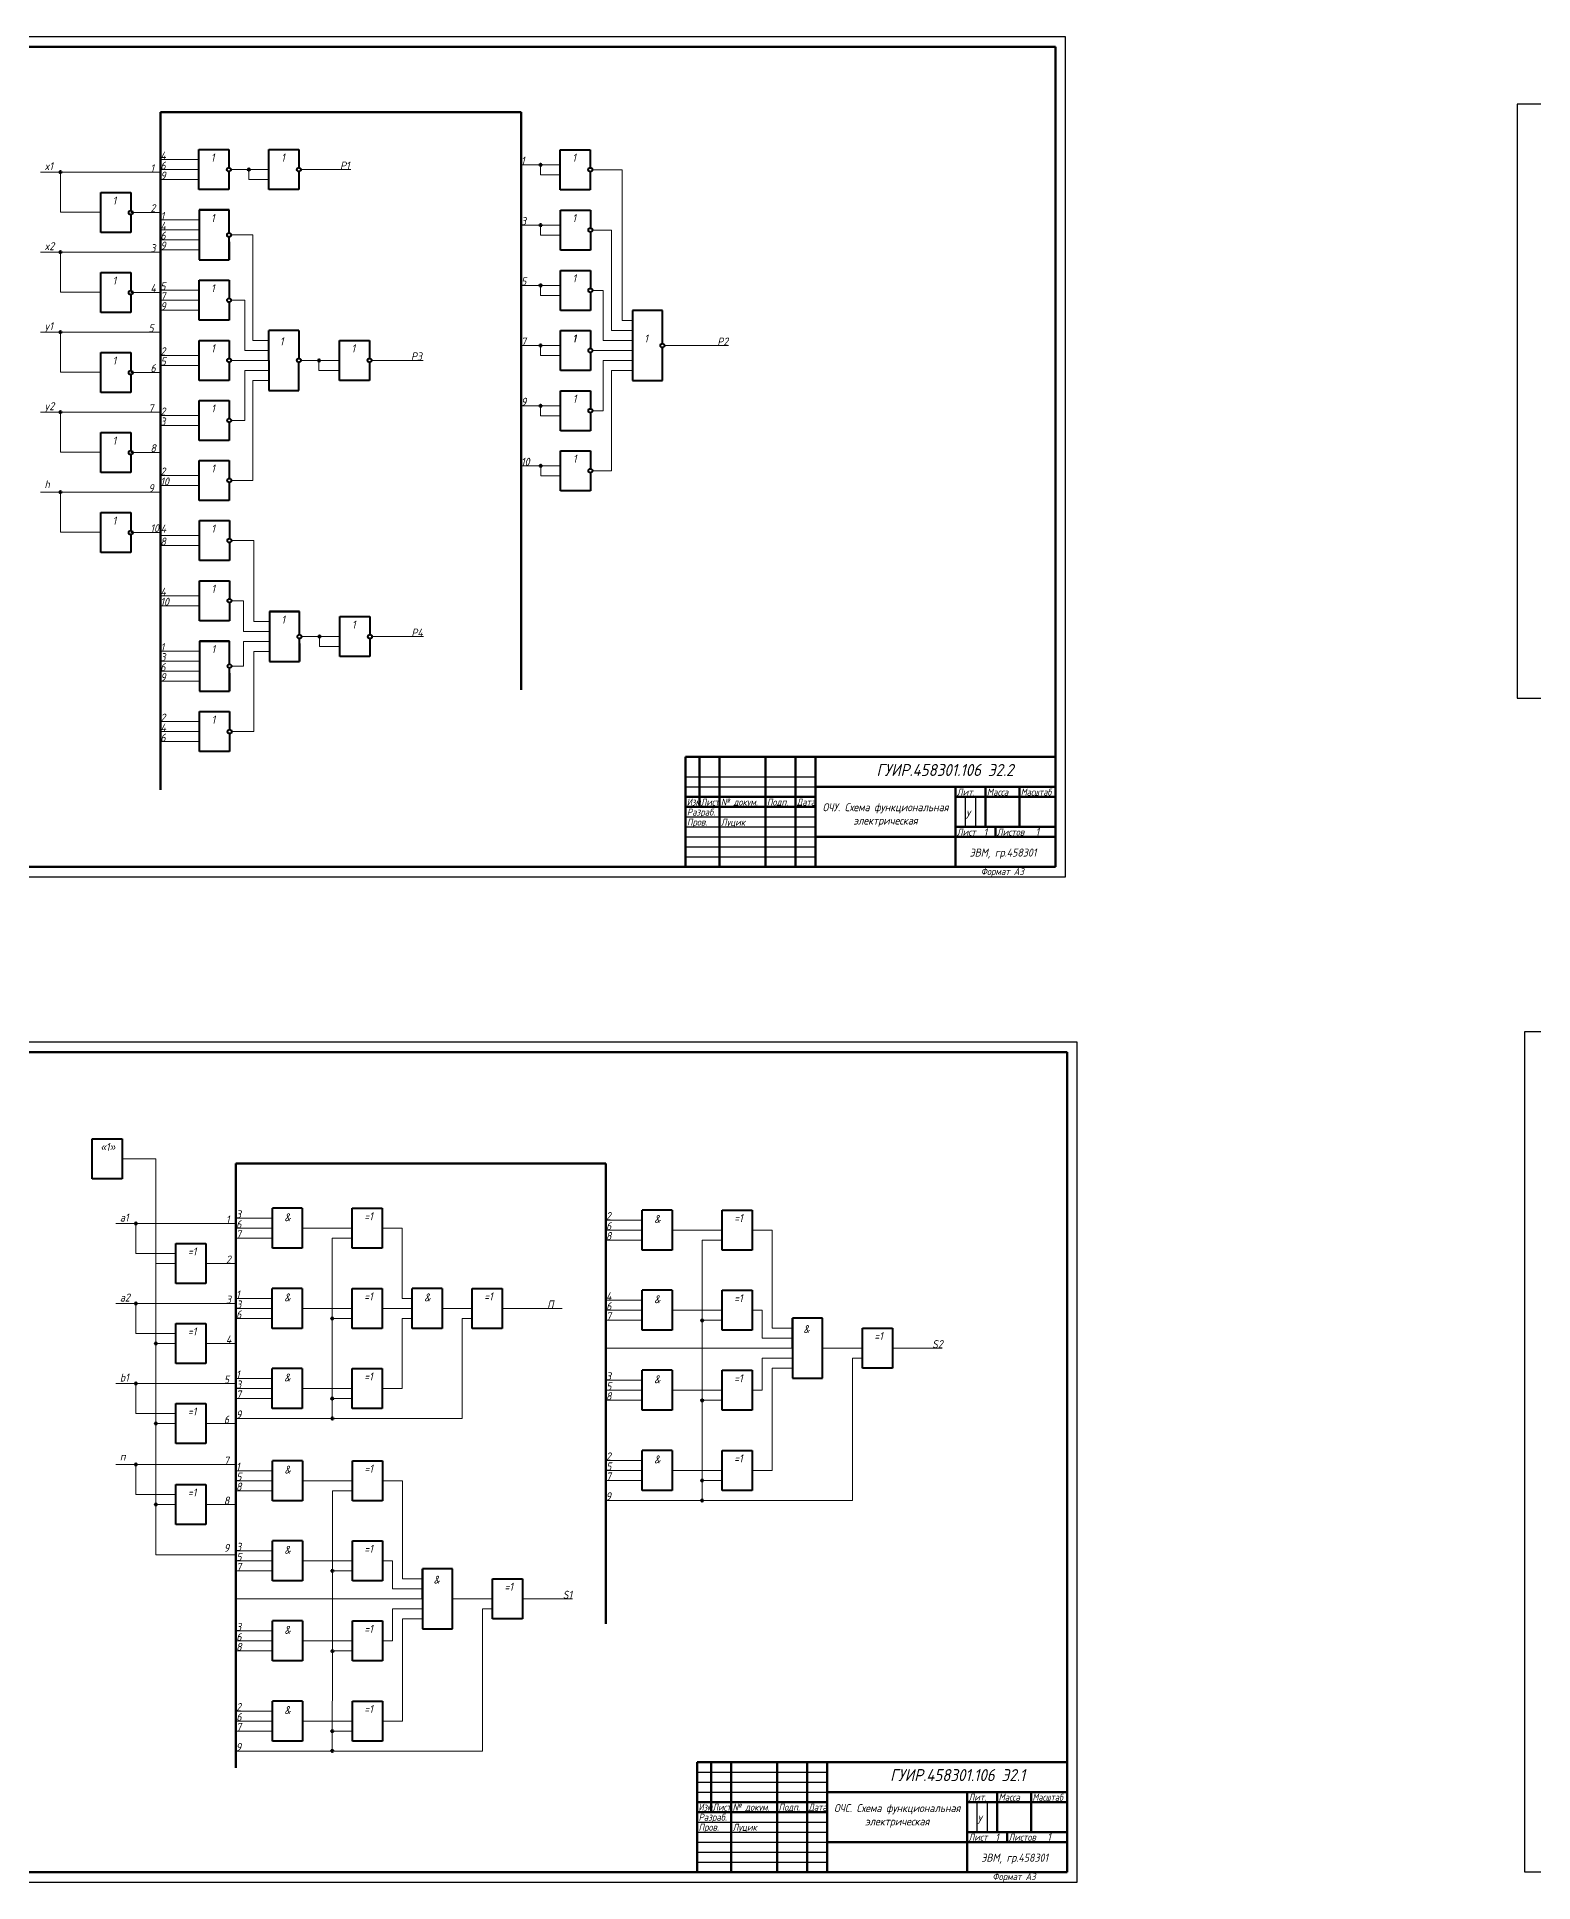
# Model space of a CAD drawing. Header units: millimetres. Extents: x 933 to 3512, y -240 to 1691.
# Drawn here: x 1645 to 2393, y 769 to 1691 of the extents above; entities that cross this region are included whole.
import ezdxf

# ---------------------------------------------------------------- set-up
doc = ezdxf.new("R2010")
doc.units = ezdxf.units.MM
doc.header["$LTSCALE"] = 0.5
doc.layers.get('0').update_dxf_attribs({"lineweight": 60})
doc.layers.get('Defpoints').update_dxf_attribs({"color": 5})
doc.layers.add('4-текст', color=7, linetype='Continuous', true_color=0x00ad00)
doc.layers.add('провода', color=122, linetype='Continuous', lineweight=15)
doc.layers.add('фигуры', color=7, linetype='Continuous', lineweight=40)
doc.styles.get("Standard").update_dxf_attribs({"font": 'isocpeui.ttf', "width": 0.9})

msp = doc.modelspace()

# ---------------------------------------------------------------- linework, layer by layer
at = {"lineweight": 40}
for p, q in [((1726.01, 1604.8), (1726.01, 1579.8)), ((1741.01, 1604.8), (1726.01, 1604.8)), ((1741.01, 1593.3), (1741.01, 1604.8)), ((1741.01, 1579.8), (1741.01, 1591.3)), ((1726.01, 1579.8), (1741.01, 1579.8)), ((1761.2, 1404.02), (1761.2, 1379.02)), ((1776.2, 1404.02), (1761.2, 1404.02)), ((1776.2, 1392.52), (1776.2, 1404.02)), ((1726.25, 1389.24), (1726.25, 1364.24)), ((1741.25, 1389.24), (1726.25, 1389.24)), ((1741.25, 1377.74), (1741.25, 1389.24)), ((1776.2, 1379.02), (1776.2, 1390.52)), ((1741.25, 1364.24), (1741.25, 1375.74)), ((1761.2, 1379.02), (1776.2, 1379.02)), ((1726.25, 1364.24), (1741.25, 1364.24))]:
    msp.add_line(p, q, dxfattribs=at)
at = {"lineweight": 60}
for p, q in [((2154.31, 1331.33), (1969.31, 1331.33)), ((1969.31, 1276.33), (1969.31, 1331.33)), ((1976.31, 1331.33), (1976.31, 1306.33)), ((1986.31, 1276.33), (1986.31, 1331.33)), ((2009.31, 1331.33), (2009.31, 1276.33)), ((2024.31, 1276.33), (2024.31, 1331.33)), ((2034.31, 1331.33), (2034.31, 1276.33)), ((1969.31, 1311.33), (2034.31, 1311.33)), ((2034.31, 1316.33), (2154.31, 1316.33)), ((2104.31, 1276.33), (2104.31, 1316.33)), ((2104.31, 1311.33), (2154.31, 1311.33)), ((2119.31, 1316.33), (2119.31, 1296.33)), ((2136.31, 1296.33), (2136.31, 1316.33)), ((1969.31, 1306.33), (2034.31, 1306.33)), ((2104.31, 1296.33), (2154.31, 1296.33)), ((2124.31, 1291.33), (2124.31, 1296.33)), ((2034.31, 1291.33), (2154.31, 1291.33)), ((2160.14, 828.83), (1975.14, 828.83)), ((1975.14, 773.83), (1975.14, 828.83)), ((1982.14, 828.83), (1982.14, 803.83)), ((1992.14, 773.83), (1992.14, 828.83)), ((2015.14, 828.83), (2015.14, 773.83)), ((2030.14, 773.83), (2030.14, 828.83)), ((2040.14, 828.83), (2040.14, 773.83)), ((2040.14, 813.83), (2160.14, 813.83)), ((2110.14, 773.83), (2110.14, 813.83)), ((2125.14, 813.83), (2125.14, 793.83)), ((2142.14, 793.83), (2142.14, 813.83)), ((1975.14, 808.83), (2040.14, 808.83)), ((1975.14, 803.83), (2040.14, 803.83)), ((2110.14, 808.83), (2160.14, 808.83)), ((2110.14, 793.83), (2160.14, 793.83)), ((2130.14, 788.83), (2130.14, 793.83)), ((2040.14, 788.83), (2160.14, 788.83))]:
    msp.add_line(p, q, dxfattribs=at)
at = {"lineweight": -3}
for p, q in [((1969.31, 1321.33), (2034.31, 1321.33)), ((1969.31, 1316.33), (2034.31, 1316.33)), ((2109.31, 1296.33), (2109.31, 1311.33)), ((2114.31, 1311.33), (2114.31, 1296.33)), ((1969.31, 1301.33), (2034.31, 1301.33)), ((1969.31, 1296.33), (2034.31, 1296.33)), ((1969.31, 1291.33), (2034.31, 1291.33)), ((1969.31, 1286.33), (2034.31, 1286.33)), ((1969.31, 1281.33), (2034.31, 1281.33)), ((1975.14, 823.83), (2040.14, 823.83)), ((1975.14, 818.83), (2040.14, 818.83)), ((1975.14, 813.83), (2040.14, 813.83)), ((2115.14, 793.83), (2115.14, 808.83)), ((2120.14, 808.83), (2120.14, 793.83)), ((1975.14, 798.83), (2040.14, 798.83)), ((1975.14, 793.83), (2040.14, 793.83)), ((1975.14, 788.83), (2040.14, 788.83)), ((1975.14, 783.83), (2040.14, 783.83)), ((1975.14, 778.83), (2040.14, 778.83))]:
    msp.add_line(p, q, dxfattribs=at)
for p, q in [((2104.31, 1316.33), (2104.31, 1311.33)), ((2110.14, 813.83), (2110.14, 808.83))]:
    msp.add_line(p, q)
at = {"lineweight": 50}
msp.add_line((1929.42, 1128.08), (1929.42, 898.03), dxfattribs=at)
for centre in [(1656.69, 1623.71), (1750.88, 1624.97), (1896.83, 1627.43), (1896.83, 1597.26), (1656.69, 1583.71), (1896.83, 1567.12), (1656.69, 1543.71), (1896.83, 1537.05), (1786, 1529.61), (1656.69, 1503.71), (1896.83, 1506.94), (1896.85, 1476.92), (1656.69, 1463.71), (1786.22, 1391.51), (1694.42, 1098.08), (1694.42, 1058.08), (1792.6, 1050.62), (1977.61, 1049.66), (1704.42, 1038.08), (1694.42, 1018.08), (1792.62, 1010.54), (1977.6, 1009.68), (1704.42, 998.08), (1792.67, 1000.62), (1694.42, 977.58), (1977.56, 969.58), (1977.57, 959.65), (1704.42, 957.58), (1792.66, 924.44), (1792.69, 884.31), (1792.64, 844.34), (1792.64, 834.45)]:
    msp.add_circle(centre, 0.5)
at = {"layer": 'Defpoints'}
for p, q in [((2159.31, 1691.33), (1562.31, 1691.33)), ((2159.31, 1271.33), (2159.31, 1691.33)), ((1562.31, 1271.33), (2159.31, 1271.33)), ((2985.77, 1193.88), (2388.77, 1193.88)), ((2388.77, 1193.88), (2388.77, 773.88)), ((2165.14, 1188.83), (1568.14, 1188.83)), ((2165.14, 768.83), (2165.14, 1188.83)), ((1568.14, 768.83), (2165.14, 768.83)), ((2388.77, 773.88), (2985.77, 773.88))]:
    msp.add_line(p, q, dxfattribs=at)
msp.add_lwpolyline([(2385.14, 1360.78), (2805.14, 1360.78), (2805.14, 1657.78), (2385.14, 1657.78)], close=True, dxfattribs=at)
at = {"layer": 'провода', "lineweight": 15}
for p, q in [((1706.69, 1623.71), (1646.69, 1623.71)), ((1656.69, 1623.71), (1656.69, 1603.71)), ((1656.69, 1603.72), (1676.69, 1603.72)), ((1706.69, 1583.71), (1646.69, 1583.71)), ((1656.69, 1583.71), (1656.69, 1563.71)), ((1656.69, 1563.72), (1676.69, 1563.72)), ((1706.69, 1543.71), (1646.69, 1543.71)), ((1656.69, 1543.71), (1656.69, 1523.71)), ((1656.69, 1523.72), (1676.69, 1523.72)), ((1706.69, 1503.71), (1646.69, 1503.71)), ((1656.69, 1503.71), (1656.69, 1483.71)), ((1656.69, 1483.72), (1676.69, 1483.72)), ((1706.69, 1463.71), (1646.69, 1463.71)), ((1656.69, 1463.71), (1656.69, 1443.71)), ((1656.69, 1443.72), (1676.69, 1443.72)), ((1744.42, 1098.08), (1684.42, 1098.08)), ((1694.42, 1098.08), (1694.42, 1083.08)), ((1694.42, 1083.08), (1714.42, 1083.08)), ((1729.42, 1078.08), (1744.42, 1078.08)), ((1744.42, 1058.08), (1684.42, 1058.08)), ((1694.42, 1058.08), (1694.42, 1043.08)), ((1694.42, 1043.08), (1714.42, 1043.08)), ((1729.42, 1038.08), (1744.42, 1038.08)), ((1744.42, 1018.08), (1684.42, 1018.08)), ((1694.42, 1018.08), (1694.42, 1003.08)), ((1694.42, 1003.08), (1714.42, 1003.08)), ((1729.42, 998.08), (1744.42, 998.08)), ((1744.42, 977.58), (1684.42, 977.58)), ((1694.42, 977.58), (1694.42, 962.58)), ((1694.42, 962.58), (1714.42, 962.58)), ((1729.42, 957.58), (1744.42, 957.58))]:
    msp.add_line(p, q, dxfattribs=at)
at = {"layer": 'провода'}
for p, q in [((1725.91, 1630.01), (1706.67, 1630.01)), ((1725.91, 1625.01), (1706.69, 1625.01)), ((1706.69, 1625.01), (1725.91, 1625.01)), ((1741.91, 1625.01), (1741.91, 1625.01)), ((1741.91, 1625.01), (1760.91, 1625.01)), ((1750.87, 1620.01), (1750.87, 1625.01)), ((1776.91, 1625.01), (1801.91, 1625.01)), ((1906.66, 1627.43), (1887.01, 1627.43)), ((1896.83, 1622.43), (1896.83, 1627.43)), ((1922.66, 1624.93), (1922.66, 1624.93)), ((1935.8, 1624.93), (1922.66, 1624.93)), ((1937.6, 1624.93), (1935.8, 1624.93)), ((1937.6, 1549.55), (1937.6, 1624.93)), ((1706.68, 1620.01), (1725.86, 1620.01)), ((1750.87, 1620.01), (1760.9, 1620.01)), ((1760.91, 1615.01), (1760.91, 1615.01)), ((1906.66, 1622.43), (1896.83, 1622.43)), ((1691.81, 1603.49), (1706.81, 1603.49)), ((1726.01, 1599.8), (1706.74, 1599.8)), ((1726.01, 1604.8), (1741.01, 1604.8)), ((1906.68, 1597.26), (1887.03, 1597.26)), ((1896.83, 1592.26), (1896.83, 1597.26)), ((1726.01, 1594.8), (1706.71, 1594.8)), ((1726.01, 1589.8), (1706.74, 1589.8)), ((1752.97, 1592.3), (1742.02, 1592.3)), ((1752.97, 1539.62), (1752.97, 1592.3)), ((1906.68, 1592.26), (1896.83, 1592.26)), ((1922.68, 1594.76), (1922.68, 1594.76)), ((1922.71, 1594.76), (1922.71, 1594.76)), ((1929.75, 1594.76), (1922.71, 1594.76)), ((1932.23, 1594.76), (1929.75, 1594.76)), ((1932.23, 1544.55), (1932.23, 1594.76)), ((1726.01, 1584.8), (1706.73, 1584.8)), ((1691.81, 1563.49), (1706.81, 1563.49)), ((1726.03, 1564.7), (1706.61, 1564.7)), ((1726.03, 1559.7), (1706.68, 1559.7)), ((1742.03, 1559.7), (1742.03, 1559.7)), ((1748.98, 1559.7), (1742.03, 1559.7)), ((1748.98, 1534.62), (1748.98, 1559.7)), ((1906.68, 1567.12), (1887.03, 1567.12)), ((1896.83, 1562.12), (1896.83, 1567.12)), ((1906.68, 1562.12), (1896.83, 1562.12)), ((1922.68, 1564.62), (1922.68, 1564.62)), ((1922.78, 1564.62), (1922.78, 1564.62)), ((1928.08, 1564.62), (1922.78, 1564.62)), ((1928.08, 1539.55), (1928.08, 1564.62)), ((1726.03, 1554.7), (1706.68, 1554.7)), ((1942.68, 1544.55), (1932.23, 1544.55)), ((1942.68, 1549.55), (1937.6, 1549.55)), ((1726.04, 1532.13), (1706.71, 1532.13)), ((1760.92, 1534.62), (1748.98, 1534.62)), ((1760.92, 1539.62), (1752.97, 1539.62)), ((1906.68, 1537.05), (1887.03, 1537.05)), ((1896.83, 1532.05), (1896.83, 1537.05)), ((1906.68, 1532.05), (1896.83, 1532.05)), ((1922.68, 1534.55), (1922.68, 1534.55)), ((1922.68, 1534.55), (1942.68, 1534.55)), ((1929.75, 1534.55), (1922.68, 1534.55)), ((1942.68, 1539.55), (1928.08, 1539.55)), ((1958.69, 1537.02), (1990.71, 1537.02)), ((1691.81, 1523.49), (1706.81, 1523.49)), ((1726.04, 1527.13), (1706.76, 1527.13)), ((1742.04, 1529.63), (1742.04, 1529.63)), ((1742.04, 1529.63), (1760.92, 1529.62)), ((1760.92, 1524.62), (1748.98, 1524.62)), ((1748.98, 1524.62), (1748.98, 1499.56)), ((1776.92, 1529.62), (1796.26, 1529.62)), ((1785.95, 1524.62), (1785.95, 1529.62)), ((1796.26, 1524.62), (1785.95, 1524.62)), ((1812.26, 1529.62), (1812.26, 1529.62)), ((1812.26, 1529.62), (1838.06, 1529.62)), ((1942.68, 1529.55), (1928.08, 1529.55)), ((1928.08, 1529.55), (1928.08, 1504.44)), ((1942.68, 1524.55), (1932.23, 1524.55)), ((1932.23, 1524.55), (1932.23, 1474.42)), ((1760.92, 1519.62), (1752.97, 1519.62)), ((1752.97, 1519.62), (1752.97, 1469.58)), ((1906.68, 1506.94), (1887.03, 1506.94)), ((1896.83, 1501.94), (1896.83, 1506.94)), ((1922.68, 1504.44), (1922.68, 1504.44)), ((1922.93, 1504.44), (1922.93, 1504.44)), ((1928.08, 1504.44), (1922.93, 1504.44)), ((1726.09, 1502.06), (1706.64, 1502.06)), ((1726.09, 1497.06), (1706.64, 1497.06)), ((1742.09, 1499.56), (1742.09, 1499.56)), ((1748.98, 1499.56), (1742.09, 1499.56)), ((1906.68, 1501.94), (1896.83, 1501.94)), ((1691.81, 1483.49), (1706.81, 1483.49)), ((1906.68, 1476.92), (1887.03, 1476.92)), ((1896.85, 1471.92), (1896.85, 1476.92)), ((1726.11, 1472.08), (1706.5, 1472.08)), ((1726.11, 1467.08), (1706.5, 1467.08)), ((1742.11, 1469.58), (1742.11, 1469.58)), ((1752.97, 1469.58), (1742.11, 1469.58)), ((1906.68, 1471.92), (1896.85, 1471.92)), ((1922.68, 1474.42), (1922.68, 1474.42)), ((1922.97, 1474.42), (1922.97, 1474.42)), ((1932.23, 1474.42), (1922.97, 1474.42)), ((1691.81, 1443.49), (1706.81, 1443.49)), ((1726.17, 1442.02), (1706.7, 1442.02)), ((1742.17, 1439.52), (1742.17, 1439.52)), ((1753.42, 1439.52), (1742.17, 1439.52)), ((1753.42, 1399.02), (1753.42, 1439.52)), ((1726.17, 1437.02), (1706.67, 1437.02)), ((1726.21, 1411.93), (1706.69, 1411.93)), ((1726.21, 1406.93), (1706.69, 1406.93)), ((1742.21, 1409.43), (1742.21, 1409.43)), ((1748.24, 1409.43), (1742.21, 1409.43)), ((1748.24, 1394.02), (1748.24, 1409.43)), ((1761.2, 1404.02), (1776.2, 1404.02)), ((1756.26, 1394.02), (1748.24, 1394.02)), ((1756.07, 1399.02), (1753.42, 1399.02)), ((1761.2, 1399.02), (1756.07, 1399.02)), ((1761.2, 1394.02), (1756.26, 1394.02)), ((1726.25, 1384.24), (1706.76, 1384.24)), ((1726.25, 1389.24), (1741.25, 1389.24)), ((1755.97, 1389.02), (1748.24, 1389.02)), ((1748.24, 1389.02), (1748.24, 1376.74)), ((1756.56, 1384.02), (1753.42, 1384.02)), ((1753.42, 1384.02), (1753.42, 1344)), ((1761.2, 1389.02), (1755.97, 1389.02)), ((1761.2, 1384.02), (1756.56, 1384.02)), ((1777.14, 1391.52), (1796.48, 1391.52)), ((1786.17, 1386.52), (1786.17, 1391.52)), ((1796.48, 1386.52), (1786.17, 1386.52)), ((1812.48, 1391.52), (1812.48, 1391.52)), ((1812.48, 1391.52), (1838.28, 1391.52)), ((1726.25, 1379.24), (1706.61, 1379.24)), ((1748.24, 1376.74), (1742.24, 1376.74)), ((1726.25, 1374.24), (1706.61, 1374.24)), ((1726.25, 1369.24), (1706.67, 1369.24)), ((1726.31, 1349), (1706.7, 1349)), ((1726.31, 1339), (1706.66, 1339)), ((1726.31, 1344), (1706.75, 1344)), ((1742.31, 1344), (1742.31, 1344)), ((1753.42, 1344), (1742.31, 1344)), ((1687.61, 1130.38), (1704.42, 1130.38)), ((1704.42, 1130.38), (1704.42, 1078.03)), ((1762.65, 1100.71), (1744.42, 1100.71)), ((1802.65, 1105.71), (1802.65, 1095.71)), ((1947.63, 1099.82), (1929.4, 1099.82)), ((1987.63, 1104.82), (1987.63, 1094.82)), ((1762.65, 1095.71), (1744.42, 1095.71)), ((1762.65, 1090.71), (1744.42, 1090.71)), ((1777.65, 1095.71), (1786.65, 1095.71)), ((1786.65, 1095.71), (1780.42, 1095.71)), ((1802.65, 1095.71), (1786.65, 1095.71)), ((1792.65, 1090.71), (1792.61, 1050.63)), ((1802.65, 1090.71), (1792.65, 1090.71)), ((1817.65, 1095.71), (1827.65, 1095.71)), ((1827.61, 1060.63), (1827.65, 1095.71)), ((1947.63, 1094.82), (1929.41, 1094.82)), ((1947.63, 1089.82), (1929.41, 1089.82)), ((1962.63, 1094.82), (1971.63, 1094.82)), ((1971.63, 1094.82), (1965.4, 1094.82)), ((1987.63, 1094.82), (1971.63, 1094.82)), ((1977.63, 1089.82), (1977.59, 1049.74)), ((1987.63, 1089.82), (1977.63, 1089.82)), ((2002.63, 1094.82), (2007.63, 1094.82)), ((2007.63, 1094.82), (2012.63, 1094.82)), ((2012.63, 1094.82), (2012.63, 1045.79)), ((1704.42, 1078.08), (1714.42, 1078.08)), ((1704.42, 932.53), (1704.42, 1078.03)), ((1762.52, 1060.63), (1744.33, 1060.63)), ((1762.51, 1055.63), (1744.33, 1055.63)), ((1777.61, 1055.63), (1802.61, 1055.63)), ((1802.61, 1055.63), (1780.37, 1055.63)), ((1817.61, 1055.63), (1832.61, 1055.63)), ((1832.61, 1060.63), (1827.61, 1060.63)), ((1847.61, 1055.63), (1862.61, 1055.63)), ((1877.61, 1055.63), (1907.61, 1055.63)), ((1947.5, 1059.74), (1929.31, 1059.74)), ((1947.5, 1054.74), (1929.32, 1054.74)), ((1962.59, 1054.74), (1987.59, 1054.74)), ((1987.59, 1054.74), (1965.36, 1054.74)), ((2002.59, 1054.74), (2007.59, 1054.74)), ((2007.59, 1054.74), (2007.59, 1040.79)), ((1762.52, 1050.63), (1744.31, 1050.63)), ((1802.61, 1050.63), (1792.61, 1050.63)), ((1792.61, 1050.63), (1792.61, 1010.6)), ((1832.61, 1050.63), (1827.61, 1050.63)), ((1827.61, 1050.63), (1827.61, 1015.6)), ((1862.61, 1050.63), (1857.61, 1050.63)), ((1857.61, 1050.63), (1857.61, 1000.61)), ((1947.5, 1049.74), (1929.29, 1049.74)), ((1987.59, 1049.74), (1977.59, 1049.74)), ((1977.59, 1049.74), (1977.59, 1009.72)), ((2012.63, 1045.79), (2017.69, 1045.79)), ((2022.69, 1045.79), (2017.69, 1045.79)), ((1704.42, 1038.08), (1714.42, 1038.08)), ((2022.69, 1035.79), (1929.35, 1035.79)), ((2007.59, 1040.79), (2017.69, 1040.79)), ((2022.69, 1040.79), (2017.69, 1040.79)), ((2022.69, 1035.79), (2022.03, 1035.79)), ((2037.69, 1035.79), (2057.69, 1035.79)), ((2072.69, 1035.79), (2097.69, 1035.79)), ((2007.59, 1014.72), (2007.59, 1030.79)), ((2007.59, 1030.79), (2017.69, 1030.79)), ((2012.59, 974.65), (2012.59, 1025.79)), ((2012.59, 1025.79), (2017.69, 1025.79)), ((2022.69, 1030.79), (2017.69, 1030.79)), ((2022.69, 1025.79), (2017.69, 1025.79)), ((2057.69, 1030.79), (2052.69, 1030.79)), ((2052.69, 1030.79), (2052.69, 959.65)), ((1762.61, 1020.61), (1744.43, 1020.61)), ((1762.6, 1015.61), (1744.44, 1015.61)), ((1777.61, 1015.6), (1786.61, 1015.6)), ((1802.61, 1015.6), (1780.38, 1015.6)), ((1817.61, 1015.6), (1827.61, 1015.6)), ((1947.59, 1019.72), (1929.41, 1019.72)), ((1762.61, 1010.61), (1744.42, 1010.61)), ((1802.61, 1010.6), (1792.61, 1010.6)), ((1792.61, 1010.6), (1792.61, 1000.6)), ((1947.59, 1009.72), (1929.41, 1009.72)), ((1947.59, 1014.72), (1929.42, 1014.72)), ((1962.59, 1014.72), (1971.59, 1014.72)), ((1987.59, 1014.72), (1965.36, 1014.72)), ((1987.59, 1009.72), (1977.59, 1009.72)), ((1977.59, 1009.72), (1977.59, 999.72)), ((2002.59, 1014.72), (2007.59, 1014.72)), ((1704.42, 998.08), (1714.42, 998.08)), ((1792.69, 1000.61), (1744.39, 1000.61)), ((1857.61, 1000.61), (1792.69, 1000.61)), ((1977.57, 969.65), (1977.59, 999.72)), ((1802.7, 979.52), (1802.7, 969.52)), ((1947.59, 979.65), (1929.41, 979.65)), ((1762.7, 974.52), (1744.47, 974.52)), ((1762.7, 969.52), (1744.47, 969.52)), ((1777.7, 969.52), (1786.7, 969.52)), ((1786.7, 969.52), (1780.47, 969.52)), ((1802.7, 969.52), (1786.7, 969.52)), ((1817.7, 969.52), (1822.7, 969.52)), ((1822.7, 969.52), (1827.7, 969.52)), ((1827.7, 969.52), (1827.7, 920.49)), ((1947.59, 969.65), (1929.4, 969.65)), ((1947.58, 974.65), (1929.42, 974.65)), ((1962.59, 974.65), (1987.57, 974.65)), ((1982.57, 969.65), (1977.57, 969.65)), ((1977.57, 969.65), (1977.57, 959.65)), ((1987.57, 969.65), (1982.57, 969.65)), ((2002.59, 974.65), (2007.59, 974.65)), ((2007.59, 974.65), (2012.59, 974.65)), ((1762.7, 964.52), (1744.48, 964.52)), ((1792.7, 964.52), (1792.66, 924.44)), ((1802.7, 964.52), (1792.7, 964.52)), ((1977.57, 959.65), (1929.33, 959.65)), ((2052.69, 959.65), (1977.57, 959.65)), ((1704.42, 957.58), (1714.42, 957.58)), ((1744.27, 932.53), (1704.42, 932.53)), ((1762.57, 934.44), (1744.38, 934.44)), ((1762.57, 924.44), (1744.36, 924.44)), ((1762.56, 929.44), (1744.38, 929.44)), ((1777.66, 929.44), (1802.66, 929.44)), ((1802.66, 929.44), (1780.43, 929.44)), ((1802.66, 924.44), (1792.66, 924.44)), ((1792.66, 924.44), (1792.66, 884.42)), ((1817.66, 929.44), (1822.66, 929.44)), ((1822.66, 929.44), (1822.66, 915.49)), ((1822.66, 915.49), (1832.76, 915.49)), ((1827.7, 920.49), (1832.76, 920.49)), ((1837.76, 920.49), (1832.76, 920.49)), ((1837.76, 915.49), (1832.76, 915.49)), ((1837.76, 910.49), (1744.41, 910.49)), ((1822.66, 889.42), (1822.66, 905.49)), ((1822.66, 905.49), (1832.76, 905.49)), ((1837.76, 905.49), (1832.76, 905.49)), ((1837.76, 910.49), (1837.1, 910.49)), ((1852.76, 910.49), (1872.76, 910.49)), ((1872.76, 905.49), (1867.76, 905.49)), ((1867.76, 905.49), (1867.76, 834.35)), ((1887.76, 910.49), (1912.76, 910.49)), ((1827.66, 849.35), (1827.66, 900.49)), ((1827.66, 900.49), (1832.76, 900.49)), ((1837.76, 900.49), (1832.76, 900.49)), ((1762.66, 894.42), (1744.48, 894.42)), ((1762.66, 889.42), (1744.49, 889.42)), ((1777.66, 889.42), (1786.66, 889.42)), ((1802.66, 889.42), (1780.43, 889.42)), ((1817.66, 889.42), (1822.66, 889.42)), ((1762.66, 884.42), (1744.47, 884.42)), ((1802.66, 884.42), (1792.66, 884.42)), ((1792.66, 884.42), (1792.66, 874.42)), ((1792.63, 844.35), (1792.66, 874.42)), ((1762.66, 854.35), (1744.48, 854.35)), ((1762.65, 849.35), (1744.48, 849.35)), ((1777.66, 849.35), (1802.63, 849.35)), ((1817.66, 849.35), (1822.66, 849.35)), ((1822.66, 849.35), (1827.66, 849.35)), ((1762.66, 844.35), (1744.47, 844.35)), ((1797.63, 844.35), (1792.63, 844.35)), ((1792.63, 844.35), (1792.63, 834.35)), ((1802.63, 844.35), (1797.63, 844.35)), ((1792.63, 834.35), (1744.4, 834.35)), ((1867.76, 834.35), (1792.63, 834.35))]:
    msp.add_line(p, q, dxfattribs=at)
at = {"layer": 'фигуры', "lineweight": 60}
for p, q in [((1567.31, 1686.33), (2139.31, 1686.33)), ((2139.31, 1686.33), (2154.31, 1686.33)), ((2154.31, 1686.33), (2154.31, 1276.33)), ((2154.31, 1276.33), (1567.31, 1276.33)), ((1573.14, 1183.83), (2145.14, 1183.83)), ((2145.14, 1183.83), (2160.14, 1183.83)), ((2160.14, 1183.83), (2160.14, 773.83)), ((2160.14, 773.83), (1573.14, 773.83))]:
    msp.add_line(p, q, dxfattribs=at)
at = {"layer": 'фигуры', "lineweight": 50}
for p, q in [((1706.69, 1653.71), (1706.69, 1314.86)), ((1706.69, 1653.71), (1887.01, 1653.71)), ((1887.01, 1653.71), (1887.01, 1364.88)), ((1744.42, 1128.08), (1744.42, 826.01)), ((1744.42, 1128.08), (1929.42, 1128.08))]:
    msp.add_line(p, q, dxfattribs=at)
at = {"layer": 'фигуры', "lineweight": 40}
for p, q in [((1725.91, 1635.01), (1740.91, 1635.01)), ((1725.91, 1615.01), (1725.91, 1635.01)), ((1740.91, 1635.01), (1740.91, 1626.01)), ((1760.91, 1635.01), (1775.91, 1635.01)), ((1760.91, 1615.01), (1760.91, 1635.01)), ((1775.91, 1635.01), (1775.91, 1626.01)), ((1906.66, 1634.93), (1921.66, 1634.93)), ((1906.66, 1614.93), (1906.66, 1634.93)), ((1921.66, 1634.93), (1921.66, 1625.93)), ((1740.91, 1624.01), (1740.91, 1615.01)), ((1775.91, 1624.01), (1775.91, 1615.01)), ((1921.66, 1623.93), (1921.66, 1614.93)), ((1740.91, 1615.01), (1725.91, 1615.01)), ((1775.91, 1615.01), (1760.91, 1615.01)), ((1921.66, 1614.93), (1906.66, 1614.93)), ((1676.81, 1613.49), (1691.81, 1613.49)), ((1676.81, 1593.49), (1676.81, 1613.49)), ((1691.81, 1613.49), (1691.81, 1604.49)), ((1691.81, 1602.49), (1691.81, 1593.49)), ((1726.01, 1604.8), (1741.01, 1604.8)), ((1906.68, 1604.76), (1921.68, 1604.76)), ((1906.68, 1584.76), (1906.68, 1604.76)), ((1921.68, 1604.76), (1921.68, 1595.76)), ((1691.81, 1593.49), (1676.81, 1593.49)), ((1741.01, 1588.8), (1741.01, 1579.8)), ((1921.68, 1593.76), (1921.68, 1584.76)), ((1921.68, 1584.76), (1906.68, 1584.76)), ((1676.81, 1573.49), (1691.81, 1573.49)), ((1676.81, 1553.49), (1676.81, 1573.49)), ((1691.81, 1573.49), (1691.81, 1564.49)), ((1726.03, 1569.7), (1741.03, 1569.7)), ((1726.03, 1549.7), (1726.03, 1569.7)), ((1741.03, 1569.7), (1741.03, 1560.7)), ((1906.68, 1574.62), (1921.68, 1574.62)), ((1906.68, 1554.62), (1906.68, 1574.62)), ((1921.68, 1574.62), (1921.68, 1565.62)), ((1691.81, 1562.49), (1691.81, 1553.49)), ((1921.68, 1563.62), (1921.68, 1554.62)), ((1691.81, 1553.49), (1676.81, 1553.49)), ((1741.03, 1558.7), (1741.03, 1549.7)), ((1921.68, 1554.62), (1906.68, 1554.62)), ((1942.68, 1554.55), (1942.68, 1519.55)), ((1957.69, 1554.52), (1942.68, 1554.55)), ((1957.69, 1538.02), (1957.69, 1554.52)), ((1741.03, 1549.7), (1726.03, 1549.7)), ((1906.68, 1544.55), (1921.68, 1544.55)), ((1906.68, 1524.55), (1906.68, 1544.55)), ((1921.68, 1544.55), (1921.68, 1535.55)), ((1676.81, 1533.49), (1691.81, 1533.49)), ((1676.81, 1513.49), (1676.81, 1533.49)), ((1691.81, 1533.49), (1691.81, 1524.49)), ((1726.04, 1539.63), (1741.04, 1539.63)), ((1726.04, 1519.63), (1726.04, 1539.63)), ((1741.04, 1539.63), (1741.04, 1530.63)), ((1796.26, 1539.62), (1811.26, 1539.62)), ((1796.26, 1519.62), (1796.26, 1539.62)), ((1811.26, 1539.62), (1811.26, 1530.62)), ((1921.68, 1533.55), (1921.68, 1524.55)), ((1957.68, 1519.55), (1957.69, 1536.02)), ((1691.81, 1522.49), (1691.81, 1513.49)), ((1741.04, 1528.63), (1741.04, 1519.63)), ((1811.26, 1528.62), (1811.26, 1519.62)), ((1921.68, 1524.55), (1906.68, 1524.55)), ((1691.81, 1513.49), (1676.81, 1513.49)), ((1741.04, 1519.63), (1726.04, 1519.63)), ((1811.26, 1519.62), (1796.26, 1519.62)), ((1906.68, 1514.44), (1921.68, 1514.44)), ((1906.68, 1494.44), (1906.68, 1514.44)), ((1921.68, 1514.44), (1921.68, 1505.44)), ((1942.68, 1519.55), (1957.68, 1519.55)), ((1726.09, 1509.56), (1741.09, 1509.56)), ((1726.09, 1489.56), (1726.09, 1509.56)), ((1741.09, 1509.56), (1741.09, 1500.56)), ((1741.09, 1498.56), (1741.09, 1489.56)), ((1921.68, 1503.44), (1921.68, 1494.44)), ((1676.81, 1493.49), (1691.81, 1493.49)), ((1676.81, 1473.49), (1676.81, 1493.49)), ((1691.81, 1493.49), (1691.81, 1484.49)), ((1741.09, 1489.56), (1726.09, 1489.56)), ((1921.68, 1494.44), (1906.68, 1494.44)), ((1691.81, 1482.49), (1691.81, 1473.49)), ((1726.11, 1479.58), (1741.11, 1479.58)), ((1726.11, 1459.58), (1726.11, 1479.58)), ((1741.11, 1479.58), (1741.11, 1470.58)), ((1906.68, 1484.42), (1921.68, 1484.42)), ((1906.68, 1464.42), (1906.68, 1484.42)), ((1921.68, 1484.42), (1921.68, 1475.42)), ((1691.81, 1473.49), (1676.81, 1473.49)), ((1741.11, 1468.58), (1741.11, 1459.58)), ((1921.68, 1473.42), (1921.68, 1464.42)), ((1741.11, 1459.58), (1726.11, 1459.58)), ((1921.68, 1464.42), (1906.68, 1464.42)), ((1676.81, 1453.49), (1691.81, 1453.49)), ((1676.81, 1433.49), (1676.81, 1453.49)), ((1691.81, 1453.49), (1691.81, 1444.49)), ((1726.17, 1449.52), (1741.17, 1449.52)), ((1726.17, 1429.52), (1726.17, 1449.52)), ((1741.17, 1449.52), (1741.17, 1440.52)), ((1691.81, 1442.49), (1691.81, 1433.49)), ((1691.81, 1433.49), (1676.81, 1433.49)), ((1741.17, 1438.52), (1741.17, 1429.52)), ((1741.17, 1429.52), (1726.17, 1429.52)), ((1726.21, 1419.43), (1741.21, 1419.43)), ((1726.21, 1399.43), (1726.21, 1419.43)), ((1741.21, 1419.43), (1741.21, 1410.43)), ((1741.21, 1408.43), (1741.21, 1399.43)), ((1761.2, 1404.02), (1776.2, 1404.02)), ((1741.21, 1399.43), (1726.21, 1399.43)), ((1796.48, 1401.52), (1811.48, 1401.52)), ((1796.48, 1381.52), (1796.48, 1401.52)), ((1811.48, 1401.52), (1811.48, 1392.52)), ((1726.25, 1389.24), (1741.25, 1389.24)), ((1776.2, 1388.02), (1776.2, 1379.02)), ((1811.48, 1390.52), (1811.48, 1381.52)), ((1811.48, 1381.52), (1796.48, 1381.52)), ((1741.25, 1373.24), (1741.25, 1364.24)), ((1726.31, 1354), (1741.31, 1354)), ((1726.31, 1334), (1726.31, 1354)), ((1741.31, 1354), (1741.31, 1345)), ((1741.31, 1343), (1741.31, 1334)), ((1741.31, 1334), (1726.31, 1334)), ((1672.61, 1140.38), (1687.61, 1140.38)), ((1672.61, 1120.38), (1672.61, 1140.38)), ((1687.61, 1140.38), (1687.61, 1129.38)), ((1687.61, 1129.38), (1687.61, 1120.38)), ((1777.6, 1128.08), (1762.6, 1128.08)), ((1777.6, 1128.08), (1762.6, 1128.08)), ((1817.6, 1128.08), (1802.6, 1128.08)), ((1817.6, 1128.08), (1802.6, 1128.08)), ((1687.61, 1120.38), (1672.61, 1120.38)), ((1762.65, 1085.71), (1762.65, 1105.71)), ((1777.65, 1105.71), (1762.65, 1105.71)), ((1777.65, 1105.71), (1777.65, 1085.71)), ((1802.65, 1105.71), (1817.65, 1105.71)), ((1802.65, 1085.71), (1802.65, 1105.71)), ((1817.65, 1105.71), (1817.65, 1094.71)), ((1947.63, 1084.82), (1947.63, 1104.82)), ((1962.63, 1104.82), (1947.63, 1104.82)), ((1962.63, 1104.82), (1962.63, 1084.82)), ((1987.63, 1104.82), (2002.63, 1104.82)), ((1987.63, 1084.82), (1987.63, 1104.82)), ((2002.63, 1104.82), (2002.63, 1093.82)), ((1817.65, 1094.71), (1817.65, 1085.71)), ((2002.63, 1093.82), (2002.63, 1084.82)), ((1714.42, 1088.08), (1729.42, 1088.08)), ((1714.42, 1068.08), (1714.42, 1088.08)), ((1729.42, 1088.08), (1729.42, 1077.08)), ((1777.65, 1085.71), (1762.65, 1085.71)), ((1817.65, 1085.71), (1802.65, 1085.71)), ((1962.63, 1084.82), (1947.63, 1084.82)), ((2002.63, 1084.82), (1987.63, 1084.82)), ((1729.42, 1077.08), (1729.42, 1068.08)), ((1729.42, 1068.08), (1714.42, 1068.08)), ((1762.61, 1045.63), (1762.61, 1065.63)), ((1777.61, 1065.63), (1762.61, 1065.63)), ((1777.61, 1065.63), (1777.61, 1045.63)), ((1802.61, 1065.63), (1817.61, 1065.63)), ((1802.61, 1045.63), (1802.61, 1065.63)), ((1817.61, 1065.63), (1817.61, 1054.63)), ((1832.61, 1045.63), (1832.61, 1065.63)), ((1847.61, 1065.63), (1832.61, 1065.63)), ((1847.61, 1065.63), (1847.61, 1045.63)), ((1862.61, 1065.63), (1877.61, 1065.63)), ((1862.61, 1045.63), (1862.61, 1065.63)), ((1877.61, 1065.63), (1877.61, 1054.63)), ((1947.59, 1044.74), (1947.59, 1064.74)), ((1962.59, 1064.74), (1947.59, 1064.74)), ((1962.59, 1064.74), (1962.59, 1044.74)), ((1987.59, 1064.74), (2002.59, 1064.74)), ((1987.59, 1044.74), (1987.59, 1064.74)), ((2002.59, 1064.74), (2002.59, 1053.74)), ((1817.61, 1054.63), (1817.61, 1045.63)), ((1877.61, 1054.63), (1877.61, 1045.63)), ((2002.59, 1053.74), (2002.59, 1044.74)), ((1714.42, 1048.08), (1729.42, 1048.08)), ((1714.42, 1028.08), (1714.42, 1048.08)), ((1729.42, 1048.08), (1729.42, 1037.08)), ((1777.61, 1045.63), (1762.61, 1045.63)), ((1817.61, 1045.63), (1802.61, 1045.63)), ((1847.61, 1045.63), (1832.61, 1045.63)), ((1877.61, 1045.63), (1862.61, 1045.63)), ((1962.59, 1044.74), (1947.59, 1044.74)), ((2002.59, 1044.74), (1987.59, 1044.74)), ((2057.69, 1045.79), (2072.69, 1045.79)), ((2057.69, 1025.79), (2057.69, 1045.79)), ((2072.69, 1045.79), (2072.69, 1034.79)), ((1729.42, 1037.08), (1729.42, 1028.08)), ((2072.69, 1034.79), (2072.69, 1025.79)), ((1729.42, 1028.08), (1714.42, 1028.08)), ((1762.61, 1005.6), (1762.61, 1025.6)), ((1777.61, 1025.6), (1762.61, 1025.6)), ((1777.61, 1025.6), (1777.61, 1005.6)), ((1802.61, 1025.6), (1817.61, 1025.6)), ((1802.61, 1005.6), (1802.61, 1025.6)), ((1817.61, 1025.6), (1817.61, 1014.6)), ((1947.59, 1004.72), (1947.59, 1024.72)), ((1962.59, 1024.72), (1947.59, 1024.72)), ((1962.59, 1024.72), (1962.59, 1004.72)), ((1987.59, 1024.72), (2002.59, 1024.72)), ((1987.59, 1004.72), (1987.59, 1024.72)), ((2002.59, 1024.72), (2002.59, 1013.72)), ((2072.69, 1025.79), (2057.69, 1025.79)), ((1714.42, 1008.08), (1729.42, 1008.08)), ((1714.42, 988.08), (1714.42, 1008.08)), ((1729.42, 1008.08), (1729.42, 997.08)), ((1777.61, 1005.6), (1762.61, 1005.6)), ((1817.61, 1005.6), (1802.61, 1005.6)), ((1817.61, 1014.6), (1817.61, 1005.6)), ((2002.59, 1013.72), (2002.59, 1004.72)), ((1729.42, 997.08), (1729.42, 988.08)), ((1962.59, 1004.72), (1947.59, 1004.72)), ((2002.59, 1004.72), (1987.59, 1004.72)), ((1729.42, 988.08), (1714.42, 988.08)), ((1762.7, 959.52), (1762.7, 979.52)), ((1777.7, 979.52), (1762.7, 979.52)), ((1777.7, 979.52), (1777.7, 959.52)), ((1802.7, 979.52), (1817.7, 979.52)), ((1802.7, 959.52), (1802.7, 979.52)), ((1817.7, 979.52), (1817.7, 968.52)), ((1947.59, 964.64), (1947.59, 984.64)), ((1962.59, 984.64), (1947.59, 984.64)), ((1962.59, 984.64), (1962.59, 964.64)), ((1987.59, 984.64), (2002.59, 984.64)), ((1987.59, 964.64), (1987.59, 984.64)), ((2002.59, 984.64), (2002.59, 973.64)), ((2002.59, 973.64), (2002.59, 964.64)), ((1714.42, 967.58), (1729.42, 967.58)), ((1714.42, 947.58), (1714.42, 967.58)), ((1729.42, 967.58), (1729.42, 956.58)), ((1777.7, 959.52), (1762.7, 959.52)), ((1817.7, 959.52), (1802.7, 959.52)), ((1817.7, 968.52), (1817.7, 959.52)), ((1962.59, 964.64), (1947.59, 964.64)), ((2002.59, 964.64), (1987.59, 964.64)), ((1729.42, 956.58), (1729.42, 947.58)), ((1729.42, 947.58), (1714.42, 947.58)), ((1762.66, 919.44), (1762.66, 939.44)), ((1777.66, 939.44), (1762.66, 939.44)), ((1777.66, 939.44), (1777.66, 919.44)), ((1802.66, 939.44), (1817.66, 939.44)), ((1802.66, 919.44), (1802.66, 939.44)), ((1817.66, 939.44), (1817.66, 928.44)), ((1817.66, 928.44), (1817.66, 919.44)), ((1777.66, 919.44), (1762.66, 919.44)), ((1817.66, 919.44), (1802.66, 919.44)), ((1872.76, 920.49), (1887.76, 920.49)), ((1872.76, 900.49), (1872.76, 920.49)), ((1887.76, 920.49), (1887.76, 909.49)), ((1887.76, 909.49), (1887.76, 900.49)), ((1762.66, 879.42), (1762.66, 899.42)), ((1777.66, 899.42), (1762.66, 899.42)), ((1777.66, 899.42), (1777.66, 879.42)), ((1802.66, 899.42), (1817.66, 899.42)), ((1802.66, 879.42), (1802.66, 899.42)), ((1817.66, 899.42), (1817.66, 888.42)), ((1887.76, 900.49), (1872.76, 900.49)), ((1817.66, 888.42), (1817.66, 879.42)), ((1777.66, 879.42), (1762.66, 879.42)), ((1817.66, 879.42), (1802.66, 879.42)), ((1762.66, 839.34), (1762.66, 859.34)), ((1777.66, 859.34), (1762.66, 859.34)), ((1777.66, 859.34), (1777.66, 839.34)), ((1802.66, 859.34), (1817.66, 859.34)), ((1802.66, 839.34), (1802.66, 859.34)), ((1817.66, 859.34), (1817.66, 848.34)), ((1817.66, 848.34), (1817.66, 839.34)), ((1777.66, 839.34), (1762.66, 839.34)), ((1817.66, 839.34), (1802.66, 839.34))]:
    msp.add_line(p, q, dxfattribs=at)
at = {"layer": 'фигуры'}
for p, q in [((1760.92, 1529.62), (1760.92, 1544.62)), ((1775.92, 1544.62), (1760.92, 1544.62)), ((1775.92, 1544.62), (1775.92, 1530.62)), ((1760.92, 1529.62), (1760.92, 1514.62)), ((1775.92, 1514.62), (1775.92, 1528.62)), ((1760.92, 1514.62), (1775.92, 1514.62)), ((2022.69, 1035.79), (2022.69, 1050.79)), ((2022.69, 1050.79), (2022.69, 1035.79)), ((2037.69, 1050.79), (2022.69, 1050.79)), ((2037.69, 1020.79), (2037.69, 1050.79)), ((2022.69, 1035.79), (2022.69, 1020.79)), ((2022.69, 1020.79), (2037.69, 1020.79)), ((1837.76, 910.49), (1837.76, 925.49)), ((1837.76, 925.49), (1837.76, 910.49)), ((1852.76, 925.49), (1837.76, 925.49)), ((1852.76, 895.49), (1852.76, 925.49)), ((1837.76, 910.49), (1837.76, 895.49)), ((1837.76, 895.49), (1852.76, 895.49))]:
    msp.add_line(p, q, dxfattribs=at)
at = {"layer": 'фигуры', "lineweight": 40}
for centre in [(1740.91, 1625.01), (1775.91, 1625.01), (1921.66, 1624.93), (1691.81, 1603.49), (1741.01, 1592.3), (1921.68, 1594.76), (1691.81, 1563.49), (1741.03, 1559.7), (1921.68, 1564.62), (1921.68, 1534.55), (1957.69, 1537.02), (1691.81, 1523.49), (1741.04, 1529.63), (1775.92, 1529.62), (1811.26, 1529.62), (1921.68, 1504.44), (1741.09, 1499.56), (1691.81, 1483.49), (1741.11, 1469.58), (1921.68, 1474.42), (1691.81, 1443.49), (1741.17, 1439.52), (1741.21, 1409.43), (1776.2, 1391.52), (1811.48, 1391.52), (1741.25, 1376.74), (1741.31, 1344)]:
    msp.add_circle(centre, 1, dxfattribs=at)

# ---------------------------------------------------------------- texts
at = {"lineweight": -3, "width": 0.9}
for p in [(2116.91, 1272.33), (2122.75, 769.83)]:
    msp.add_text('Формат А3', height=3.5, dxfattribs=at).set_placement(p)
at = {"insert": (1900.09, 1059.63), "char_height": 4, "attachment_point": 1}
msp.add_mtext('П', dxfattribs=at)
at = {"layer": '4-текст', "lineweight": -3}
for s, width, p in [('Изм.', 0.7, (1969.98, 1307.04)), ('Лист', 0.75, (1976.98, 1307.04)), ('№ докум.', 0.9, (1986.98, 1307.04)), ('Подп.', 0.9, (2009.98, 1307.04)), ('Дата', 0.75, (2024.98, 1307.04)), ('Лит.', 0.9, (2104.98, 1312.04)), ('Масса', 0.9, (2119.98, 1312.04)), ('Масштаб', 0.8, (2136.98, 1312.04)), ('Разраб.', 0.9, (1969.98, 1302.04)), ('Пров.', 0.9, (1969.98, 1297.04)), ('Луцик', 0.9, (1986.97, 1296.97)), ('Лист', 0.9, (2104.98, 1292.04)), ('Листов', 0.9, (2124.98, 1292.04)), ('Лит.', 0.9, (2110.81, 809.53)), ('Масса', 0.9, (2125.81, 809.53)), ('Масштаб', 0.8, (2142.81, 809.53)), ('Изм.', 0.7, (1975.81, 804.53)), ('Разраб.', 0.9, (1975.81, 799.53)), ('Лист', 0.75, (1982.81, 804.53)), ('№ докум.', 0.9, (1992.81, 804.53)), ('Подп.', 0.9, (2015.81, 804.53)), ('Дата', 0.75, (2030.81, 804.53)), ('Пров.', 0.9, (1975.81, 794.53)), ('Луцик', 0.9, (1992.8, 794.47)), ('Лист', 0.9, (2110.81, 789.53)), ('Листов', 0.9, (2130.81, 789.53))]:
    msp.add_text(s, height=3.5, dxfattribs=dict(at, width=width)).set_placement(p)
at = {"layer": '4-текст', "width": 0.9}
for s, p in [('У', (2109.31, 1300.53)), ('1', (2118.31, 1291.64)), ('1', (2144.31, 1291.85)), ('1', (2124.14, 789.14)), ('1', (2150.14, 789.35))]:
    msp.add_text(s, height=4, dxfattribs=at).set_placement(p)
at = {"layer": '4-текст'}
for s, width, insert, char_height, attachment_point in [('ГУИР.458301.106 Э2.2', 84, (2133.31, 1324.83), 6, 6), ('\\pxqc;ОЧУ. Схема функциональная электрическая', 70, (2034.31, 1308.2), 4, 1), ('ЭВМ, гр.458301', 50, (2111.31, 1285.53), 4, 1), ('ГУИР.458301.106 Э2.1', 84, (2139.14, 822.33), 6, 6), ('\\pxqc;ОЧС. Схема функциональная электрическая', 70, (2040.14, 807.83), 4, 1), ('ЭВМ, гр.458301', 50, (2117.14, 783.03), 4, 1)]:
    msp.add_mtext_dynamic_manual_height_columns(s, width=width, gutter_width=20, heights=[0], dxfattribs=dict(at, insert=insert, char_height=char_height, attachment_point=attachment_point))
at = {"layer": 'провода', "width": 0.9}
msp.add_text('У', height=4, dxfattribs=at).set_placement((2115.14, 798.03))
at = {"layer": 'фигуры', "width": 0.9}
for s, p in [('4', (1706.69, 1630.01)), ('1', (1731.91, 1629.01)), ('1', (1767.08, 1629.01)), ('1', (1912.66, 1628.93)), ('x1', (1648.69, 1624.71)), ('1', (1701.69, 1623.71)), ('6', (1706.69, 1625.01)), ('9', (1706.69, 1620.01)), ('1', (1887.01, 1627.43)), ('1', (1682.81, 1607.49)), ('2', (1701.69, 1603.71)), ('4', (1706.71, 1594.8)), ('1', (1706.79, 1599.8)), ('1', (1732.01, 1598.8)), ('3', (1887.03, 1597.26)), ('1', (1912.71, 1598.76)), ('x2', (1648.69, 1584.71)), ('3', (1701.69, 1583.71)), ('6', (1706.69, 1590)), ('9', (1706.69, 1585)), ('1', (1682.81, 1567.49)), ('5', (1706.61, 1564.7)), ('5', (1887.03, 1567.12)), ('1', (1912.78, 1568.62)), ('4', (1701.69, 1563.71)), ('7', (1706.68, 1559.7)), ('1', (1732.03, 1563.7)), ('9', (1706.69, 1554.7)), ('y1', (1648.69, 1544.71)), ('5', (1700.69, 1543.71)), ('1', (1766.42, 1537.12)), ('7', (1887.03, 1537.05)), ('1', (1912.68, 1538.55)), ('1', (1912.88, 1538.55)), ('1', (1948.68, 1538.55)), ('1', (1682.81, 1527.49)), ('2', (1706.71, 1532.13)), ('1', (1732.04, 1533.63)), ('1', (1802.26, 1533.62)), ('6', (1701.69, 1523.71)), ('5', (1706.76, 1527.13)), ('y2', (1648.69, 1504.71)), ('7', (1700.69, 1503.71)), ('2', (1706.69, 1502.06)), ('1', (1732.09, 1503.56)), ('9', (1887.03, 1506.94)), ('1', (1912.93, 1508.44)), ('3', (1706.64, 1497.06)), ('1', (1682.81, 1487.49)), ('8', (1701.69, 1483.71)), ('2', (1706.69, 1472.08)), ('1', (1732.11, 1473.58)), ('10', (1887.03, 1476.92)), ('1', (1912.97, 1478.42)), ('h', (1648.69, 1465.71)), ('9', (1700.69, 1463.71)), ('10', (1706.69, 1467.08)), ('1', (1682.81, 1447.49)), ('10', (1701.69, 1443.71)), ('8', (1706.67, 1437.02)), ('4', (1706.81, 1443.49)), ('1', (1732.17, 1443.52)), ('4', (1706.69, 1411.93)), ('1', (1732.21, 1413.43)), ('10', (1706.69, 1406.93)), ('1', (1767.2, 1398.02)), ('1', (1802.48, 1395.52)), ('1', (1706.76, 1384.24)), ('1', (1732.25, 1383.24)), ('3', (1706.69, 1379.24)), ('6', (1706.61, 1374.24)), ('9', (1706.67, 1369.24)), ('2', (1706.7, 1349)), ('4', (1706.75, 1344)), ('1', (1732.31, 1348)), ('6', (1706.66, 1339)), ('«1»', (1676.61, 1134.38)), ('a1', (1686.42, 1099.08)), ('1', (1739.42, 1098.08)), ('3', (1744.47, 1100.71)), ('6', (1744.55, 1095.71)), ('&', (1768.65, 1099.21)), ('=1', (1808.65, 1099.71)), ('2', (1929.46, 1099.82)), ('6', (1929.54, 1094.82)), ('&', (1953.63, 1098.32)), ('=1', (1993.63, 1098.82)), ('7', (1744.49, 1090.71)), ('8', (1929.48, 1089.82)), ('=1', (1720.42, 1082.08)), ('2', (1739.42, 1078.08)), ('а2', (1686.42, 1059.08)), ('3', (1739.42, 1058.08)), ('1', (1744.53, 1060.63)), ('&', (1768.61, 1059.13)), ('=1', (1808.61, 1059.63)), ('&', (1838.61, 1059.13)), ('=1', (1868.61, 1059.63)), ('4', (1929.52, 1059.74)), ('&', (1953.59, 1058.24)), ('=1', (1993.59, 1058.74)), ('3', (1744.61, 1055.63)), ('6', (1744.55, 1050.63)), ('6', (1929.6, 1054.74)), ('7', (1929.54, 1049.74)), ('=1', (1720.42, 1042.08)), ('&', (2028.19, 1043.29)), ('=1', (2063.69, 1039.79)), ('4', (1739.42, 1038.08)), ('1', (1744.51, 1020.61)), ('b1', (1686.42, 1019.08)), ('5', (1738.42, 1018.08)), ('3', (1744.59, 1015.61)), ('&', (1768.61, 1019.1)), ('=1', (1808.61, 1019.6)), ('3', (1929.5, 1019.72)), ('5', (1929.58, 1014.72)), ('&', (1953.59, 1018.22)), ('=1', (1993.59, 1018.72)), ('=1', (1720.42, 1002.08)), ('7', (1744.53, 1010.61)), ('8', (1929.52, 1009.72)), ('6', (1738.42, 998.08)), ('9', (1744.5, 1000.66)), ('п', (1686.42, 979.58)), ('7', (1738.42, 977.58)), ('1', (1744.52, 974.52)), ('2', (1929.49, 979.65)), ('5', (1929.57, 974.65)), ('&', (1953.59, 978.14)), ('=1', (1993.59, 978.64)), ('5', (1744.6, 969.52)), ('&', (1768.7, 973.02)), ('=1', (1808.7, 973.52)), ('7', (1929.51, 969.65)), ('=1', (1720.42, 961.58)), ('8', (1738.42, 957.58)), ('8', (1744.54, 964.52)), ('9', (1929.33, 959.7)), ('9', (1738.42, 933.89)), ('3', (1744.58, 934.44)), ('5', (1744.66, 929.44)), ('&', (1768.66, 932.94)), ('=1', (1808.66, 933.44)), ('7', (1744.6, 924.44)), ('&', (1843.26, 917.99)), ('=1', (1878.76, 914.49)), ('3', (1744.56, 894.42)), ('&', (1768.66, 892.92)), ('=1', (1808.66, 893.42)), ('6', (1744.64, 889.42)), ('8', (1744.58, 884.42)), ('2', (1744.56, 854.35)), ('6', (1744.64, 849.35)), ('&', (1768.66, 852.84)), ('=1', (1808.66, 853.34)), ('7', (1744.58, 844.35)), ('9', (1744.4, 834.4))]:
    msp.add_text(s, height=4, dxfattribs=at).set_placement(p)
at = {"layer": 'фигуры', "char_height": 4, "attachment_point": 1}
for s, insert in [('P1', (1796.51, 1629.01)), ('P2', (1985.17, 1541.02)), ('P3', (1831.98, 1533.62)), ('P4', (1832.2, 1395.52)), ('S2', (2092.61, 1039.79)), ('S1', (1907.9, 914.49))]:
    msp.add_mtext(s, dxfattribs=dict(at, insert=insert))

doc.saveas('drawing.dxf')
